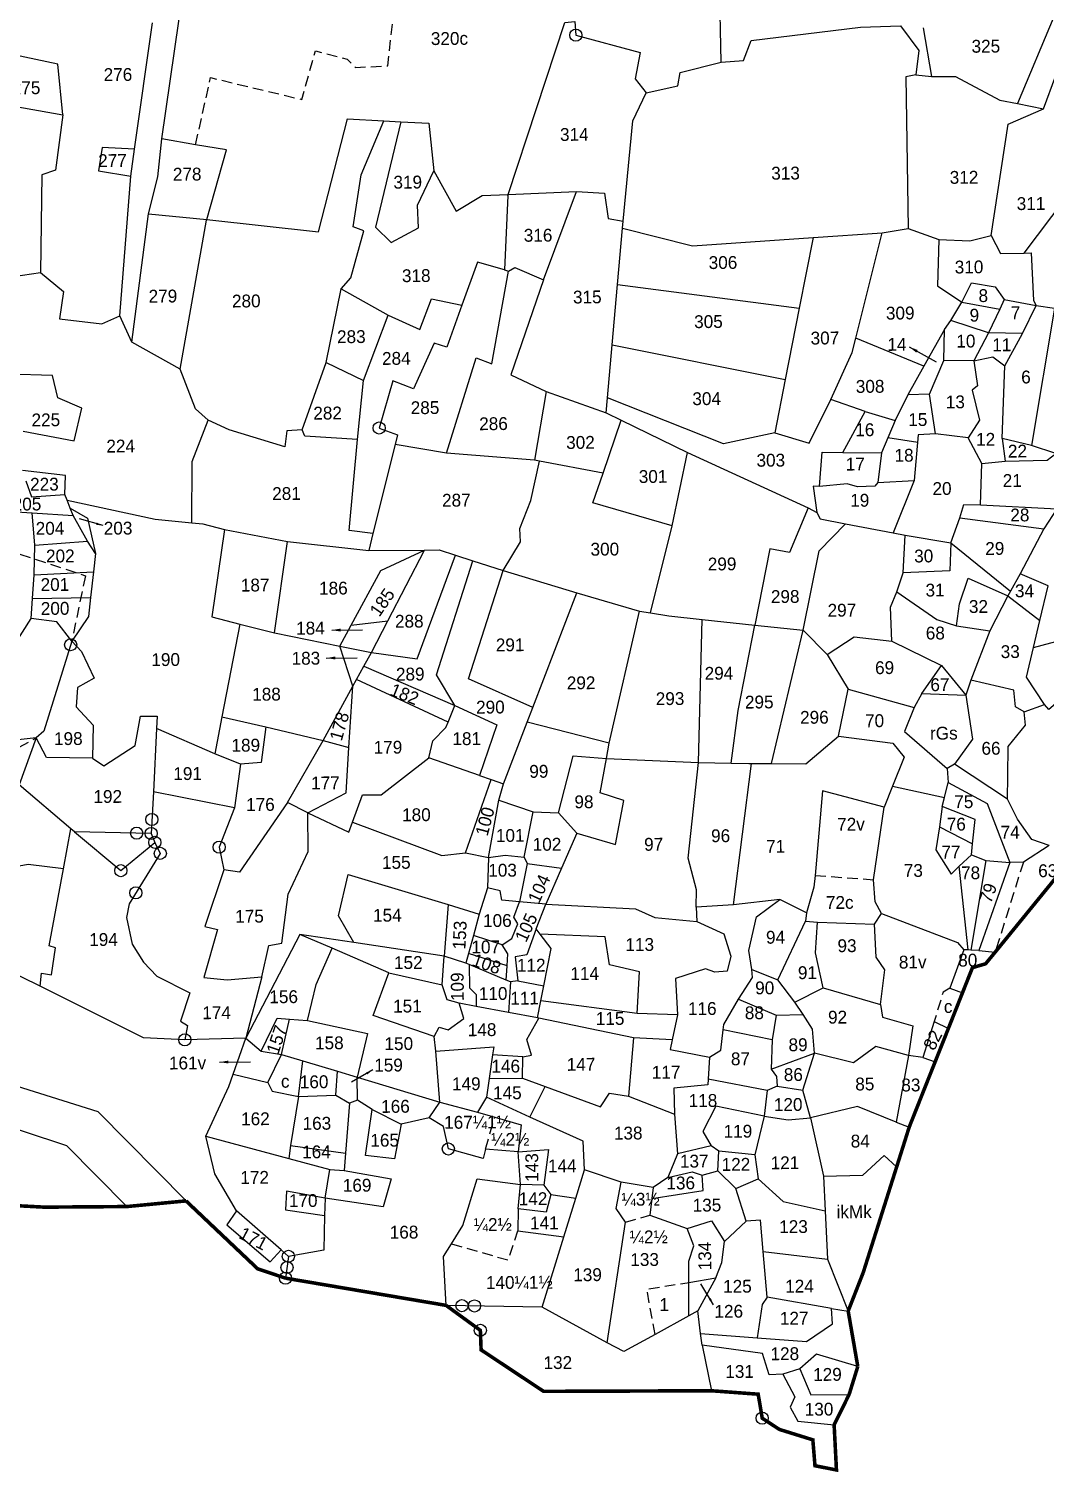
# Model space of a CAD drawing. Header units: feet. Extents: x 274878 to 277345, y 2072917 to 2075270.
# Drawn here: x 275775 to 276512, y 2072928 to 2073973 of the extents above; entities that cross this region are included whole.
import ezdxf

# ---------------------------------------------------------------- set-up
doc = ezdxf.new("R2010")
doc.units = ezdxf.units.FT
doc.header["$LTSCALE"] = 0.3
doc.header["$MEASUREMENT"] = 0
doc.linetypes.add('DASHDOT', pattern=[1, 0.5, -0.25, 0, -0.25])
doc.linetypes.add('DASHED', pattern=[0.75, 0.5, -0.25])
for name, color, linetype in [('LINE_FOOTPATH', 1, 'DASHED'), ('OFF', 1, 'Continuous'), ('POLY_PARCEL', 6, 'Continuous'), ('POLY_ROAD', 30, 'Continuous'), ('POLY_SUBPARCEL', 6, 'DASHED'), ('POLY_WATER', 4, 'Continuous'), ('SYM_ARROW', 1, 'Continuous'), ('SYM_STONE', 1, 'Continuous'), ('TEXT_MAPIN', 7, 'Continuous'), ('TEXT_PARCEL', 7, 'Continuous'), ('V_BOUND_LINE', 7, 'Continuous'), ('V_BOUND_STREAM_LINE', 7, 'DASHDOT')]:
    doc.layers.add(name, color=color, linetype=linetype)
doc.styles.get("Standard").update_dxf_attribs({"font": 'simplex.shx'})
doc.styles.add('TEXT_MAP', font='', dxfattribs={"height": 1.8})
doc.styles.get('TEXT_MAP').set_extended_font_data('Kruti Dev 050')
doc.dimstyles.get("Standard").update_dxf_attribs({"dimtxt": 0.18, "dimasz": 0.18, "dimexe": 0.18, "dimexo": 0.0625, "dimgap": 0.09, "dimtad": 0, "dimtih": 1, "dimtoh": 1, "dimdec": 4, "dimzin": 0, "dimdsep": 46, "dimtxsty": 'Standard', "dimcen": 0.09, "dimadec": 0, "dimazin": 0, "dimtfac": 1, "dimtdec": 4, "dimtofl": 0, "dimtmove": 0, "dimatfit": 3, "dimfxl": 0, "dimtolj": 1, "dimtzin": 0, "dimarcsym": 0})

# ---------------------------------------------------------------- blocks, each defined once
blk = doc.blocks.new('STONE')
blk.add_circle((0, 0), 0.851)
blk = doc.blocks.new('TEXTARROW')
blk.add_leader([(0.04, -0.01), (8.68, -0.01)], dimstyle='Standard', override={"dimtxt": 2.5, "dimasz": 2.5, "dimexe": 1.25, "dimexo": 0.625, "dimgap": 0.625, "dimtad": 1, "dimtih": 0, "dimtoh": 0, "dimzin": 8, "dimcen": 2.5, "dimtofl": 1})
blk = doc.blocks.new('ww')
at = {"layer": 'LINE_FOOTPATH', "ltscale": 10, "flags": 128}
for points in [[(181.03, 143.54), (200.86, 136.86)], [(200.86, 136.86), (198.85, 127.68)], [(152.42, 77.65), (153.94, 80.79), (155.71, 87.98), (156.73, 91.27), (159.27, 95.76), (162.74, 99.39), (177.97, 107.26), (186.35, 110.14), (193.77, 114.17)], [(332.13, 95.74), (328.08, 83.14)]]:
    blk.add_lwpolyline(points, dxfattribs=at)
at = {"layer": 'OFF'}
blk.add_lwpolyline([(207.59, 169.58), (205.95, 173.26)], dxfattribs=at)
at = {"layer": 'POLY_PARCEL'}
for points in [[(290.56, 208.23), (290.41, 219.57), (282.59, 222.92), (284.45, 231.11), (292.8, 243.88), (293.85, 248.34)], [(341.72, 216.29), (337.27, 214.25), (332.1, 202.1)], [(260.55, 189.89), (268.68, 213.92), (270.06, 214.08)], [(270.06, 214.08), (270.21, 212.15), (279.23, 209.64), (278.48, 205.99), (279.99, 203.99)], [(290.56, 208.23), (293.69, 208.45), (294.81, 211.21), (310.16, 213), (315.75, 213.14), (318.28, 209.64), (317.84, 206.22)], [(318.95, 212.81), (320.06, 205.98)], [(198.16, 201.5), (197.49, 208.61), (189.81, 210.34)], [(188.54, 207.63), (188.42, 203.31), (198.16, 201.5)], [(279.99, 203.99), (284.45, 204.95), (284.82, 206.81), (290.56, 208.23)], [(335.72, 201.36), (337.49, 205.98), (341.2, 206.89), (342.56, 206.33)], [(317.84, 206.22), (316.46, 205.99), (316.61, 184.69)], [(317.84, 206.22), (320.06, 205.98)], [(320.06, 205.98), (323.44, 205.98), (329.62, 202.6), (332.1, 202.1)], [(276.64, 186.02), (278.11, 200.07), (279.99, 203.99)], [(198.16, 201.5), (197.09, 193.78), (195.13, 193.14), (194.86, 179.44)], [(218.24, 186.7), (233.88, 184.85), (238.07, 200.64), (243.2, 200.33)], [(328.24, 183.65), (330.77, 199.22), (335.72, 201.36)], [(332.1, 202.1), (335.72, 201.36)], [(237, 176.83), (238.38, 178.35), (240.25, 184.93), (238.78, 185.52), (239.95, 192.79), (243.2, 200.33)], [(245.55, 200.19), (241.92, 185.42), (244.08, 183.26), (247.92, 185.32), (247.82, 188.47), (250.16, 193.28)], [(243.2, 200.33), (245.55, 200.19)], [(245.55, 200.19), (249.47, 199.96), (250.16, 193.28)], [(208.16, 196.62), (203.66, 196.89), (203.12, 193.61), (207.63, 192.86)], [(216.74, 197.19), (212.01, 198.03)], [(218.24, 186.7), (221.06, 196.42), (216.74, 197.19)], [(250.16, 193.28), (253.21, 187.58), (256.88, 189.75), (260.55, 189.89)], [(260.5, 189.76), (259.93, 179.34)], [(260.5, 189.76), (260.55, 189.89)], [(260.55, 189.89), (270.15, 190.24)], [(265.43, 177.86), (270.15, 190.24)], [(270.15, 190.24), (274.08, 189.95), (274.57, 186.41), (276.64, 186.02)], [(332.86, 181.14), (338.67, 188.69)], [(210.05, 187.56), (218.24, 186.7)], [(214.36, 165.71), (218.21, 186.59), (218.24, 186.7)], [(275.79, 177.14), (276.54, 185.03)], [(276.54, 185.03), (276.64, 186.02)], [(276.54, 185.03), (286.34, 182.47), (303.29, 183.52)], [(312.99, 184.13), (316.61, 184.69)], [(316.61, 184.69), (320.89, 183.12)], [(303.29, 183.52), (301.26, 173.63)], [(303.29, 183.52), (312.99, 184.13)], [(309.18, 169.39), (312.99, 184.13)], [(320.89, 183.12), (320.67, 176.62), (324.06, 174.3)], [(320.89, 183.12), (325.25, 182.9), (328.24, 183.65)], [(328.24, 183.65), (329.56, 181.09), (332.86, 181.14)], [(259.93, 179.34), (256.19, 180.42), (253.95, 174.41)], [(332.86, 181.14), (333.84, 181.15), (334.12, 174.45)], [(191.07, 178.9), (194.86, 179.44)], [(194.86, 179.44), (198.09, 176.75), (197.48, 172.93), (203.39, 172.19), (205.95, 173.26), (205.95, 173.26)], [(251.64, 153.66), (255.89, 167), (258.06, 166.16), (260.51, 179.14)], [(259.93, 179.34), (260.51, 179.14)], [(260.51, 179.14), (261.4, 179.63), (265.43, 177.86)], [(234.84, 166.51), (237, 176.83)], [(237, 176.83), (243.59, 173.09)], [(265.43, 177.86), (260.72, 164.6), (265.66, 162.22)], [(274.98, 168.69), (275.79, 177.14)], [(275.79, 177.14), (301.26, 173.63)], [(324.06, 174.3), (325.43, 177.03), (328.77, 176.45), (330.02, 174.62)], [(253.95, 174.41), (251.76, 168.53), (250, 169.12), (247.05, 162.73), (244.18, 163.86), (242.21, 157.27), (244.77, 156.29), (244.43, 154.94)], [(243.59, 173.09), (248.01, 171.03), (249.69, 175.35), (253.95, 174.41)], [(322.52, 171.74), (324.06, 174.3)], [(324.06, 174.3), (329.39, 173.3)], [(330.02, 174.62), (329.39, 173.3)], [(330.02, 174.62), (334.48, 173.77)], [(334.12, 174.45), (334.48, 173.77)], [(240.05, 163.96), (243.59, 173.09)], [(301.26, 173.63), (299.21, 163.64)], [(329.39, 173.3), (327.78, 169.99)], [(332.53, 169.86), (334.48, 173.77)], [(337.08, 173.37), (333.69, 154.14)], [(334.48, 173.77), (337.08, 173.37)], [(321.63, 170.49), (318.67, 165.36)], [(321.48, 166.16), (321.63, 170.49)], [(321.63, 170.49), (322.52, 171.74)], [(327.78, 169.99), (322.52, 171.74)], [(214.36, 165.71), (207.59, 169.58), (207.59, 169.58)], [(274.27, 161.27), (274.98, 168.69)], [(274.98, 168.69), (299.21, 163.64)], [(305.61, 160.78), (308.65, 167.36), (309.18, 169.39)], [(318.67, 165.36), (309.18, 169.39)], [(327.78, 169.99), (325.68, 166.07)], [(332.53, 169.86), (327.78, 169.99)], [(330.02, 165.32), (332.53, 169.86)], [(231.4, 157.08), (234.84, 166.51)], [(234.84, 166.51), (240.05, 163.96)], [(319.42, 161.44), (321.48, 166.16)], [(325.68, 166.07), (321.48, 166.16)], [(325.68, 166.07), (326.18, 162.56), (325.43, 161.98), (326.43, 157.76), (324.8, 155.27)], [(325.68, 166.07), (328.35, 166.61), (330.02, 165.32)], [(192.28, 157.19), (199.4, 155.8), (200.53, 160.34), (197.18, 161.83), (196.46, 164.98), (190.32, 165.19)], [(218.21, 158.57), (216.44, 160.14), (214.36, 165.71)], [(239.17, 155.7), (240.05, 163.96)], [(318.67, 165.36), (316.42, 161.35)], [(329.6, 155.14), (330.02, 165.32)], [(265.66, 162.22), (263.98, 152.58)], [(265.66, 162.22), (274.07, 159.18)], [(299.21, 163.64), (297.69, 156.19)], [(274.07, 159.18), (274.27, 161.27)], [(297.69, 156.19), (290.51, 154.69), (274.27, 161.27)], [(297.69, 156.19), (302.52, 154.69), (305.61, 160.78)], [(310.39, 159.08), (305.61, 160.78)], [(316.42, 161.35), (314.6, 157.81)], [(319.42, 161.44), (316.42, 161.35)], [(320.25, 155.89), (319.42, 161.44)], [(215.85, 144.16), (215.95, 152.77), (218.21, 158.57)], [(231.4, 157.08), (229.24, 156.98), (228.94, 154.72), (221.17, 157.18), (218.21, 158.57)], [(273.56, 150.71), (276.17, 158.13)], [(274.07, 159.18), (276.17, 158.13)], [(276.17, 158.13), (285.41, 153.51)], [(307.23, 153.37), (310.39, 159.08)], [(310.39, 159.08), (314.6, 157.81)], [(239.17, 155.7), (231.79, 156.19), (231.4, 157.08)], [(314.6, 157.81), (312.66, 153.26)], [(320.25, 155.89), (317.83, 155.73), (317.21, 149.35)], [(324.8, 155.27), (320.25, 155.89)], [(241.23, 142.49), (237.89, 142.93), (239.17, 155.7)], [(244.43, 154.94), (241.23, 142.49)], [(251.64, 153.66), (244.43, 154.94)], [(317.74, 154.68), (313.54, 155.36)], [(326.73, 151.65), (324.8, 155.27)], [(329.6, 155.14), (330, 151.96)], [(333.69, 154.14), (329.6, 155.14)], [(337.1, 152.98), (333.69, 154.14)], [(263.98, 152.58), (251.64, 153.66)], [(259.47, 137.14), (261.92, 141.18), (261.83, 143.01), (263.39, 146.95), (264.67, 152.44)], [(264.67, 152.44), (263.98, 152.58)], [(273.56, 150.71), (264.67, 152.44)], [(283.19, 143.23), (285.41, 153.51)], [(285.41, 153.51), (302.29, 145.63)], [(303.9, 148.62), (304.31, 153.43), (307.23, 153.37)], [(307.23, 153.37), (312.66, 153.26)], [(312.66, 153.26), (312.11, 149.11)], [(326.73, 151.65), (330, 151.96)], [(330, 151.96), (335.89, 152.09), (337.1, 152.98)], [(198.06, 148.27), (198.16, 150.95), (192.12, 151.68)], [(192.61, 150.22), (193.35, 147.96), (198.06, 148.27)], [(283.19, 143.23), (272.1, 146.57), (273.56, 150.71)], [(326.48, 145.87), (326.73, 151.65)], [(198.36, 147.5), (198.06, 148.27)], [(303.9, 148.62), (303.02, 148.68), (303.49, 144.98)], [(307.82, 148.97), (303.9, 148.62)], [(309.26, 148.54), (307.82, 148.97)], [(311.66, 148.62), (309.26, 148.54)], [(312.11, 149.11), (311.66, 148.62)], [(312.11, 149.11), (317.21, 149.35)], [(317.21, 149.35), (314.21, 142.03)], [(185.36, 146.33), (193.45, 145.75)], [(193.77, 141.2), (193.45, 145.75)], [(193.45, 145.75), (199.19, 145.33)], [(198.36, 147.5), (210.7, 144.7), (215.85, 144.16)], [(198.8, 146.36), (198.36, 147.5)], [(198.8, 146.36), (201.18, 144.95), (202.28, 139.96)], [(199.19, 145.33), (198.8, 146.36)], [(323.57, 144.07), (324.14, 145.95)], [(324.14, 145.95), (326.48, 145.87)], [(326.48, 145.87), (337.18, 145.25)], [(201.18, 141.72), (199.19, 145.33)], [(215.85, 144.16), (217.35, 144), (220.39, 143.22)], [(302.29, 145.63), (299.63, 139.4), (296.87, 139.9), (294.71, 129.25)], [(302.29, 145.63), (303.49, 144.98)], [(303.49, 144.98), (303.98, 144.08), (307.54, 143.37)], [(322.27, 140.59), (323.57, 144.07)], [(323.57, 144.07), (335.32, 142.45)], [(337.18, 145.25), (335.32, 142.45)], [(193.77, 141.2), (201.18, 141.72)], [(202.28, 139.96), (201.18, 141.72)], [(220.39, 143.22), (218.53, 130.95), (222.45, 129.93)], [(220.39, 143.22), (229.23, 141.45)], [(241.23, 142.49), (240.62, 140.11)], [(280.08, 131.05), (283.19, 143.23)], [(303.78, 139.61), (307.54, 143.37)], [(307.54, 143.37), (314.21, 142.03)], [(314.21, 142.03), (315.89, 141.7)], [(315.57, 136.44), (315.89, 141.7)], [(315.89, 141.7), (322.27, 140.59)], [(335.32, 142.45), (331.98, 136.17)], [(193.67, 137.06), (193.77, 141.2)], [(202.28, 139.96), (201.97, 137.39)], [(227.31, 128.66), (229.23, 141.45)], [(229.23, 141.45), (240.62, 140.11)], [(238.09, 129.67), (242.31, 137.3), (248.45, 140.11)], [(240.62, 140.11), (248.45, 140.11)], [(243.23, 130.24), (248.45, 140.11)], [(248.45, 140.11), (250.48, 140.11), (252.77, 139.35)], [(322.27, 140.59), (322.11, 136.67), (315.57, 136.44)], [(322.27, 140.59), (330.62, 133.74)], [(240.88, 125.81), (247.31, 124.88), (252.77, 139.35)], [(252.54, 118.26), (249.97, 122.62), (255.23, 138.54)], [(252.77, 139.35), (255.23, 138.54)], [(255.23, 138.54), (259.47, 137.14)], [(301.47, 128.48), (303.78, 139.61)], [(193.41, 133.72), (193.67, 137.06)], [(193.67, 137.06), (201.97, 137.39)], [(201.97, 137.39), (201.55, 133.79)], [(263.47, 117.92), (254.5, 122), (259.47, 137.14)], [(259.47, 137.14), (269.75, 133.94)], [(314.65, 133.77), (315.57, 136.44)], [(323.01, 128.95), (323.42, 132.03), (324.68, 135.62), (330.24, 133.08)], [(331.98, 136.17), (330.62, 133.74)], [(335.91, 134.43), (331.98, 136.17)], [(193.19, 130.91), (193.41, 133.72)], [(193.41, 133.72), (201.55, 133.79)], [(201.55, 133.79), (201.23, 131.15), (198.85, 127.68)], [(263.47, 117.92), (269.75, 133.94)], [(269.75, 133.94), (278.53, 131.33)], [(313.9, 126.84), (313.73, 131.6), (314.65, 133.77)], [(314.65, 133.77), (320.25, 129.86), (323.01, 128.95)], [(330.62, 133.74), (330.24, 133.08)], [(333.77, 125.79), (338.1, 126.94), (340.27, 134.17)], [(334.7, 129.57), (335.91, 134.43)], [(330.24, 133.08), (327.67, 128.19)], [(330.24, 133.08), (334.7, 129.57)], [(170.04, 126.37), (174.86, 126.58), (186.96, 122.97), (188.01, 124.59), (189.15, 124.68), (193.19, 130.91)], [(198.85, 127.68), (196.81, 130.44), (193.19, 130.91)], [(222.45, 129.93), (219.84, 116.95)], [(222.45, 129.93), (227.31, 128.66)], [(236.47, 126.74), (238.09, 129.67)], [(238.09, 129.67), (243.23, 130.24)], [(240.88, 125.81), (243.23, 130.24)], [(274.14, 112.82), (278.53, 131.33)], [(278.53, 131.33), (280.08, 131.05)], [(280.08, 131.05), (282.66, 130.61), (287.33, 130.08)], [(286.64, 110.04), (287.33, 130.08)], [(287.33, 130.08), (294.71, 129.25)], [(333.77, 125.79), (334.7, 129.57)], [(198.85, 127.68), (194.86, 115.12), (193.77, 114.17)], [(198.85, 127.68), (200.24, 126.24), (201.95, 122.49), (199.62, 121.21), (199.43, 118.5), (201.76, 115.88), (201.67, 111.27)], [(227.31, 128.66), (236.47, 126.74)], [(291.22, 109.91), (292.29, 117.29), (294.71, 129.25)], [(294.71, 129.25), (301.47, 128.48)], [(296.87, 109.81), (301.47, 128.48)], [(301.47, 128.48), (304.8, 125.05)], [(304.8, 125.05), (308.64, 127.51), (313.9, 126.84)], [(323.01, 128.95), (327.67, 128.19)], [(327.67, 128.19), (324.92, 121.3)], [(238.25, 121.08), (236.47, 126.74)], [(236.47, 126.74), (240.88, 125.81)], [(239.82, 123.91), (240.88, 125.81)], [(313.9, 126.84), (320.86, 123.39)], [(335.23, 117.83), (332.73, 121.64), (333.77, 125.79)], [(238.78, 122.03), (239.82, 123.91)], [(239.82, 123.91), (252.54, 118.26)], [(304.8, 125.05), (307.74, 120.17)], [(238.25, 121.08), (238.78, 122.03)], [(251.58, 115.97), (238.78, 122.03)], [(318.07, 119.47), (320.86, 123.39)], [(320.86, 123.39), (324.23, 119.21)], [(234.04, 113.5), (238.25, 121.08)], [(237.64, 112.49), (238.25, 121.08)], [(306.31, 113.57), (307.74, 120.17)], [(307.74, 120.17), (316.96, 117.53)], [(324.92, 121.3), (324.23, 119.21)], [(332.4, 116.82), (331.17, 117.52), (330.98, 119.83), (324.92, 121.3)], [(342.66, 118.58), (338.69, 119.47), (335.86, 117.1), (335.23, 117.83)], [(251.58, 115.97), (252.54, 118.26)], [(252.54, 118.26), (258.41, 115.52), (255.91, 108.45)], [(262.67, 115.87), (263.47, 117.92)], [(332.4, 116.82), (335.23, 117.83)], [(201.67, 111.27), (203.23, 110.18), (207.66, 112.98), (208.42, 117.12), (210.78, 117.09), (210.68, 115.37)], [(210.68, 115.37), (210.15, 106.48)], [(218.83, 111.73), (210.68, 115.37)], [(219.84, 116.95), (218.83, 111.73)], [(219.84, 116.95), (226.01, 115.5)], [(226.01, 115.5), (225.32, 110.5), (222.4, 110.29)], [(226.01, 115.5), (234.04, 113.5)], [(248.83, 110.99), (249.4, 113.34), (251.25, 115.2), (251.58, 115.97)], [(259.28, 107.23), (262.67, 115.87)], [(274.14, 112.82), (262.67, 115.87)], [(329.98, 104.58), (330.04, 107.82), (330.11, 111.94), (332.54, 114.94), (332.4, 116.82)], [(193.77, 114.17), (182.83, 113.03), (176.12, 110.62)], [(193.77, 114.17), (191.34, 107.61)], [(201.67, 111.27), (195.2, 111.42), (193.77, 114.17)], [(228.95, 104.83), (234.04, 113.5)], [(234.04, 113.5), (237.64, 112.49)], [(296.87, 109.81), (301.69, 109.73), (306.31, 113.57)], [(306.31, 113.57), (313.94, 112.55), (315.51, 110.56), (313.86, 106.52)], [(222.4, 110.29), (218.83, 111.73)], [(231.81, 103.4), (237.19, 106.13), (237.64, 112.49)], [(273.74, 110.67), (274.14, 112.82)], [(222.4, 110.29), (221.54, 104.18)], [(238.05, 102.01), (239.47, 105.85), (242.11, 105.85), (248.83, 110.99)], [(255.91, 108.45), (248.83, 110.99)], [(266.96, 103.13), (269.07, 111.11), (273.74, 110.67)], [(269.5, 100.26), (274.92, 98.62), (276.14, 104.76), (272.85, 105.9), (273.74, 110.67)], [(273.74, 110.67), (286.64, 110.04)], [(286.16, 89.76), (286.23, 92.18), (285.09, 96.61), (286.64, 110.04)], [(286.64, 110.04), (291.22, 109.91)], [(291.22, 109.91), (293.73, 109.84), (294.08, 109.84)], [(291.43, 90.03), (294.08, 109.84)], [(294.08, 109.84), (296.87, 109.81)], [(329.98, 104.58), (322.57, 109.55)], [(198.52, 101.4), (191.34, 107.61)], [(253.87, 97.6), (257.55, 107.85)], [(255.91, 108.45), (257.55, 107.85)], [(257.55, 107.85), (259.28, 107.23)], [(321.55, 108.91), (321.66, 106.98)], [(210.15, 106.48), (209.8, 100.65)], [(221.54, 104.18), (210.15, 106.48)], [(258.62, 104.98), (259.28, 107.23)], [(312.65, 103.56), (304.01, 105.92), (302.88, 94.07)], [(313.86, 106.52), (312.65, 103.56)], [(313.86, 106.52), (321.12, 104.86)], [(321.12, 104.86), (321.66, 106.98)], [(321.66, 106.98), (327.11, 103.98), (330.21, 95.7)], [(221.54, 104.18), (219.33, 98.65), (219.96, 95.48)], [(228.95, 104.83), (222.17, 95.12), (219.96, 95.48)], [(225.17, 80.42), (226.17, 84.84), (228.02, 85.13), (228.95, 91.98), (231.81, 97.98), (231.81, 103.4)], [(231.81, 103.4), (228.95, 104.83)], [(231.81, 103.4), (237.54, 100.64), (238.05, 102.01)], [(257.09, 96.92), (258.62, 104.98)], [(258.62, 104.98), (263.39, 103.3)], [(262.11, 96.94), (263.39, 103.3)], [(263.39, 103.3), (266.96, 103.13)], [(311.08, 93.41), (312.65, 103.56)], [(320.79, 103.59), (320.39, 100.77)], [(320.79, 103.59), (321.12, 104.86)], [(325.02, 98.33), (325.41, 101.73), (320.79, 103.59)], [(335.78, 98.02), (333.35, 98.9), (331.35, 101.77), (329.98, 104.58)], [(197.48, 95.77), (198.52, 101.4)], [(199.06, 100.94), (198.52, 101.4)], [(238.05, 102.01), (250.55, 97.27), (253.87, 97.6)], [(266.96, 103.13), (269.5, 100.26)], [(199.06, 100.94), (205.52, 95.47), (210.31, 99.4)], [(209.8, 100.65), (199.06, 100.94)], [(210.31, 99.4), (211.06, 97.85), (206.62, 90.79), (206.24, 88.89), (207, 85.13), (208.57, 82.61), (210.47, 80.62), (215.08, 78.24), (213.7, 74.32), (214.7, 73.7), (214.31, 71.68)], [(209.8, 100.65), (210.31, 99.4)], [(269.5, 100.26), (267.32, 95.36)], [(320.39, 100.77), (319.86, 97.53), (321.98, 94.09), (323.1, 95.21)], [(320.39, 100.77), (325.02, 98.33)], [(253.87, 97.6), (257.09, 96.92)], [(257.09, 96.92), (259.43, 97.24)], [(259.43, 97.24), (262.11, 96.94)], [(324.84, 96.79), (325.02, 98.33)], [(335.78, 98.02), (332.13, 95.74), (330.21, 95.7)], [(197.48, 95.77), (192.53, 96.45), (187.88, 95.61)], [(194.09, 79.35), (194.29, 81.18), (195.67, 80.94), (196.24, 84.7), (195.39, 84.98), (197.48, 95.77)], [(219.96, 95.48), (217.24, 87.56), (219.03, 87.13), (217.03, 80.42), (220.31, 80.06), (225.17, 80.42)], [(257.09, 96.92), (256.92, 92.69)], [(262.5, 96.05), (261.38, 90.67)], [(262.11, 96.94), (262.5, 96.05)], [(262.5, 96.05), (267.32, 95.36)], [(267.32, 95.36), (265.07, 90.31)], [(323.1, 95.21), (324.84, 96.79)], [(324.29, 83.47), (323.1, 95.21)], [(326.87, 96), (324.67, 83.44)], [(324.84, 96.79), (326.87, 96)], [(330.21, 95.7), (325.77, 83.37)], [(326.87, 96), (330.21, 95.7)], [(238.12, 85.14), (235.98, 88.9), (237.41, 94.68), (251.39, 90.36)], [(302.88, 94.07), (302.72, 92.43), (301.65, 88.86)], [(312.15, 88.69), (311.29, 90.33), (311.08, 93.41)], [(256.92, 92.69), (255.74, 89.01)], [(261.38, 90.67), (258.9, 90.91), (258.71, 92.26), (256.92, 92.69)], [(251.39, 90.36), (250.76, 83.14)], [(251.39, 90.36), (255.74, 89.01)], [(258.93, 84.67), (260.29, 85.53), (261.15, 87.6), (260.57, 88.52), (261.38, 90.67)], [(265.07, 90.31), (261.38, 90.67)], [(263.72, 86.88), (265.07, 90.31)], [(265.07, 90.31), (277.65, 89.6), (280.38, 88.36), (286.26, 87.72)], [(291.43, 90.03), (286.16, 89.76)], [(286.16, 89.76), (286.26, 87.72)], [(297.94, 90.76), (291.43, 90.03)], [(293.91, 80.97), (293.51, 83.6), (294.65, 88.31), (297.94, 90.76)], [(301.65, 88.86), (297.94, 90.76)], [(255.74, 89.01), (254.9, 85.99)], [(286.26, 87.72), (290.01, 85.96), (291.01, 82.82), (290.44, 80.75), (288.72, 80.6), (287.44, 81.1), (283.22, 79.75), (283.44, 74.68)], [(297.55, 79.48), (301.51, 87.69)], [(301.65, 88.86), (301.51, 87.69)], [(301.51, 87.69), (303.17, 87.5)], [(303.93, 78.32), (302.86, 83.24), (303.17, 87.5)], [(303.17, 87.5), (311.18, 87.2)], [(311.18, 87.2), (312.15, 88.69)], [(311.93, 75.89), (312.57, 80.75), (311.36, 82.53), (311.18, 87.2)], [(312.15, 88.69), (322.82, 84.53), (323.7, 83.5)], [(230.55, 86.35), (222.86, 71.84)], [(235.06, 84.37), (230.55, 86.35)], [(238.12, 85.14), (230.55, 86.35)], [(250.76, 83.14), (238.12, 85.14)], [(254.9, 85.99), (254.21, 83.49)], [(258.93, 84.67), (254.9, 85.99)], [(263.72, 86.88), (262.36, 83.24), (260.72, 82.96), (261.07, 79.6)], [(264.28, 86.12), (263.72, 86.88)], [(277.8, 74.89), (278.15, 80.75), (273.94, 81.75), (273.37, 85.67), (264.28, 86.12)], [(264.72, 78.89), (265.79, 84.1), (264.28, 86.12)], [(194.09, 79.35), (183.95, 84.39)], [(231.56, 74.24), (232.78, 79.31), (235.06, 84.37)], [(242.99, 80.88), (235.06, 84.37)], [(250.48, 79.1), (250.76, 83.14)], [(253.83, 82.14), (250.76, 83.14)], [(254.21, 83.49), (253.83, 82.14)], [(259.61, 81.74), (254.21, 83.49)], [(259.61, 81.74), (259.72, 83.38), (258.93, 84.67)], [(323.7, 83.5), (321.66, 78.13)], [(324.29, 83.47), (323.7, 83.5)], [(324.67, 83.44), (324.29, 83.47)], [(325.77, 83.37), (324.67, 83.44)], [(325.77, 83.37), (328.08, 83.14)], [(254.28, 81.95), (253.83, 82.14)], [(254.28, 81.95), (254.31, 78.65), (255.23, 77.73), (255.2, 76.07)], [(259.47, 79.72), (254.28, 81.95)], [(259.47, 79.72), (259.61, 81.74)], [(293.99, 79.85), (293.91, 80.97)], [(293.91, 80.97), (297.55, 79.48)], [(214.31, 71.68), (208.53, 72.01), (194.09, 79.35)], [(225.17, 80.42), (222.86, 71.84)], [(249.31, 71.88), (240.77, 74.89), (242.99, 80.88)], [(242.99, 80.88), (250.48, 79.1)], [(252.84, 76.53), (251.13, 77.03), (250.48, 79.1)], [(260.07, 79.46), (259.47, 79.72)], [(260.07, 79.46), (259.74, 75.19)], [(261.07, 79.6), (260.07, 79.46)], [(261.07, 79.6), (264.72, 78.89)], [(292.03, 76.79), (293.99, 79.85)], [(299.94, 76.32), (297.55, 79.48)], [(264.28, 76.78), (264.72, 78.89)], [(299.94, 76.32), (303.93, 78.32)], [(303.93, 78.32), (311.93, 75.89)], [(321.66, 78.13), (323.45, 77.48)], [(249.31, 71.88), (249.99, 73.17), (251.27, 72.82), (253.48, 74.39), (252.84, 76.53)], [(255.2, 76.07), (252.84, 76.53)], [(259.74, 75.19), (255.2, 76.07)], [(263.8, 74.41), (259.74, 75.19)], [(263.8, 74.41), (264.28, 76.78)], [(277.8, 74.89), (264.28, 76.78)], [(283.44, 74.68), (277.8, 74.89)], [(289.85, 72.53), (289.94, 73.25), (292.03, 76.79)], [(292.03, 76.79), (297.29, 74.54)], [(301.08, 74.61), (299.94, 76.32)], [(311.93, 75.89), (312.22, 74.11), (316.43, 72.9), (315.79, 68.75)], [(224.99, 70.02), (227.28, 74.6), (229, 74.46)], [(227.85, 69.5), (229, 74.46)], [(229, 74.46), (231.56, 74.24)], [(231.56, 74.24), (239.92, 72.39), (238.46, 66.27)], [(261.72, 68.95), (262.93, 69.16), (262.29, 71.37), (264.01, 74.37)], [(264.01, 74.37), (263.8, 74.41)], [(277.23, 71.47), (264.01, 74.37)], [(283.44, 74.68), (282.67, 71.19)], [(297.29, 74.54), (296.69, 71.06)], [(297.29, 74.54), (301.08, 74.61)], [(302.61, 69.15), (302.36, 72.54), (301.08, 74.61)], [(319.46, 73.49), (317.83, 68.45)], [(319.46, 73.49), (321.43, 72.48)], [(222.86, 71.84), (214.31, 71.68)], [(221.04, 66.81), (222.86, 71.84)], [(222.86, 71.84), (224.99, 70.02)], [(249.51, 69.81), (249.31, 71.88)], [(277.23, 71.47), (276.48, 63.32)], [(282.67, 71.19), (277.23, 71.47)], [(282.67, 71.19), (282.37, 69.83), (287.87, 68.68)], [(287.87, 68.68), (289.51, 69.68), (289.85, 72.53)], [(296.69, 71.06), (289.85, 72.53)], [(296.69, 71.06), (296.51, 66.97)], [(224.99, 70.02), (227.85, 69.5)], [(225.92, 65.61), (227.85, 69.5)], [(227.85, 69.5), (230.82, 68.6)], [(249.51, 69.81), (257.63, 70.39), (257.45, 69.25)], [(250.02, 62.67), (249.51, 69.81)], [(257.45, 69.25), (256.95, 65.96)], [(261.72, 68.95), (257.45, 69.25)], [(261.62, 65.97), (261.72, 68.95)], [(296.51, 66.97), (302.61, 69.15)], [(300.93, 63.97), (302.61, 69.15)], [(315.79, 68.75), (311.22, 70.04), (308.07, 67.76), (302.61, 69.15)], [(217.17, 58.14), (220.42, 65.09), (221.04, 66.81)], [(221.04, 66.81), (225.92, 65.61)], [(230.2, 63.61), (230.82, 68.6)], [(230.82, 68.6), (235.69, 67.11)], [(235.42, 63.75), (235.69, 67.11)], [(235.69, 67.11), (238.46, 66.27)], [(287.87, 68.68), (287.7, 65.62)], [(296.51, 66.97), (297.29, 65.9), (297.36, 64.55)], [(315.79, 68.75), (314, 59.39)], [(317.83, 68.45), (315.79, 68.75)], [(317.83, 68.45), (319.53, 67.8)], [(225.92, 65.61), (226.49, 64.4), (230.2, 63.61)], [(238.46, 63.02), (238.46, 66.27)], [(238.46, 66.27), (250.02, 62.67)], [(256.95, 65.96), (256.55, 63.32)], [(256.95, 65.96), (261.62, 65.97)], [(261.62, 65.97), (264.79, 64.76)], [(287.7, 65.62), (287.65, 64.83), (282.87, 64.4), (282.93, 60.74)], [(295.94, 63.97), (287.7, 65.62)], [(230.2, 63.61), (229.03, 56.74)], [(230.2, 63.61), (235.42, 63.75)], [(235.42, 63.75), (237.32, 62.61)], [(238.46, 63.02), (237.32, 62.61)], [(240.5, 61.72), (238.46, 63.02)], [(256.55, 63.32), (255.28, 61.24)], [(262.64, 60.49), (256.55, 63.32)], [(262.64, 60.49), (264.79, 64.76)], [(264.79, 64.76), (272.55, 61.83), (273.84, 63.75), (276.48, 63.32)], [(276.48, 63.32), (282.93, 60.74)], [(295.94, 63.97), (295.51, 60.36)], [(297.36, 64.55), (295.94, 63.97)], [(297.36, 64.55), (300.93, 63.97)], [(301.99, 60.11), (300.93, 63.97)], [(237.32, 62.61), (236.72, 55.6)], [(244.57, 59.64), (243.62, 54.77), (239.52, 55.29), (240.5, 61.72)], [(240.5, 61.72), (244.57, 59.64)], [(248.48, 60.5), (250.02, 62.67), (250.02, 62.67)], [(250.02, 62.67), (255.28, 61.24)], [(255.28, 61.24), (257.71, 60.51)], [(282.93, 60.74), (283.29, 55.17)], [(295.51, 60.36), (288.72, 61.83), (286.87, 58.27), (288.01, 56.27)], [(314, 59.39), (308.59, 61.62), (301.99, 60.11)], [(248.48, 60.5), (244.57, 59.64)], [(256.38, 56.02), (256.05, 54.72), (251.16, 56.1), (250.51, 59.27), (248.48, 60.5)], [(257.71, 60.51), (261.41, 59.4), (260.94, 55.61)], [(270.22, 53.03), (270.08, 57.03), (262.64, 60.49)], [(295.51, 60.36), (294.15, 54.96)], [(295.51, 60.36), (298.88, 59.85), (301.99, 60.11)], [(301.99, 60.11), (303.74, 51.9)], [(314, 59.39), (315.83, 58.68)], [(221.4, 47.64), (218.39, 52.85), (217.17, 58.14)], [(217.17, 58.14), (228.77, 54.93)], [(229.03, 56.74), (228.77, 54.93)], [(229.03, 56.74), (236.72, 55.6)], [(228.77, 54.93), (234.51, 53.34)], [(236.72, 55.6), (236.51, 53.17)], [(260.94, 55.61), (256.38, 56.02)], [(260.94, 55.61), (265.22, 55.91), (264.53, 50.94)], [(261.26, 51.05), (260.94, 55.61)], [(283.29, 55.17), (281.93, 51.89), (279.86, 50.46)], [(288.01, 56.27), (283.29, 55.17)], [(289.08, 55.53), (288.01, 56.27)], [(288.94, 52.74), (289.08, 55.53)], [(294.15, 54.96), (289.08, 55.53)], [(294.15, 54.96), (294.58, 51.6)], [(303.74, 51.9), (309.28, 51.98), (312.29, 54.75), (314.03, 53.12)], [(233.82, 49.35), (234.51, 53.34)], [(236.51, 53.17), (243.1, 51.95), (241.96, 48.04), (233.82, 49.35)], [(234.51, 53.34), (236.51, 53.17)], [(268.97, 49.07), (270.22, 53.03)], [(275.38, 51.26), (270.22, 53.03)], [(279.67, 48.94), (286.87, 50.03), (286.72, 52.17), (288.94, 52.74)], [(281.93, 51.89), (285.36, 52.63), (286.72, 52.17)], [(291.44, 50.25), (288.94, 52.74)], [(251.49, 42.8), (253.12, 45.36), (255.16, 51.87), (261.26, 51.05)], [(260.88, 47.63), (261.26, 51.05)], [(264.53, 50.94), (261.26, 51.05)], [(264.53, 50.94), (265.5, 49.63)], [(275.92, 45.66), (274.64, 47.59), (275.38, 51.26)], [(279.86, 50.46), (275.38, 51.26)], [(291.44, 50.25), (294.58, 51.6)], [(294.58, 51.6), (298.08, 48.39), (303.94, 47.04)], [(303.74, 51.9), (303.94, 47.04)], [(233.82, 49.35), (228.4, 50.33), (228.24, 47.72), (233.74, 46.89)], [(233.82, 49.35), (233.74, 46.89)], [(265.5, 49.63), (264.81, 47.15), (260.88, 47.63)], [(265.5, 49.63), (268.97, 49.07)], [(267.26, 43.64), (268.97, 49.07)], [(279.67, 48.94), (279.37, 46.61)], [(279.86, 50.46), (279.67, 48.94)], [(292.87, 45.68), (291.44, 50.25)], [(221.4, 47.64), (220.02, 45.69), (226.04, 40.48), (227.6, 42.11)], [(227.6, 42.11), (221.4, 47.64)], [(233.74, 46.89), (233.57, 42.02), (228.61, 41.21)], [(260.88, 47.63), (260.81, 44.53)], [(279.37, 46.61), (284.58, 44.68)], [(303.94, 47.04), (304.22, 40.23)], [(260.81, 44.53), (267.26, 43.64)], [(273.25, 28.77), (275.92, 45.66)], [(284.58, 44.68), (288.01, 45.75), (289.79, 42.82)], [(284.75, 37.13), (284.78, 40.1), (285.49, 42.24), (284.58, 44.68)], [(289.79, 42.82), (292.87, 45.68)], [(295.21, 41.38), (294.87, 45.8), (292.87, 45.68)], [(250.68, 34.17), (250.36, 41.01), (251.49, 42.8)], [(264.17, 33.81), (267.26, 43.64)], [(288.56, 37.74), (289.42, 39.88), (289.79, 42.82)], [(228.61, 41.21), (227.6, 42.11)], [(228.61, 41.21), (228.19, 38.15)], [(295.21, 41.38), (304.22, 40.23)], [(295.71, 34.97), (295.21, 41.38)], [(304.22, 40.23), (307.08, 32.96)], [(284.54, 37.1), (284.75, 37.13)], [(284.71, 32.43), (284.75, 37.13)], [(284.75, 37.13), (288.56, 37.74)], [(288.56, 37.74), (285.97, 33.12)], [(295.71, 34.97), (295.02, 33.98), (294.28, 29.31)], [(304.76, 33.33), (295.71, 34.97)], [(264.17, 33.81), (250.68, 34.17)], [(273.25, 28.77), (264.17, 33.81)], [(284.71, 32.43), (279.96, 29.88)], [(285.97, 33.12), (284.71, 32.43)], [(286.35, 29.97), (285.97, 33.12)], [(294.28, 29.31), (301.2, 28.74), (304.86, 31.16), (304.76, 33.33)], [(304.76, 33.33), (307.08, 32.96)], [(279.96, 29.88), (275.55, 27.5), (273.25, 28.77)], [(286.35, 29.97), (294.28, 29.31)], [(286.54, 28.31), (286.35, 29.97)], [(286.54, 28.31), (287.82, 21.92)], [(297.86, 24.16), (295.91, 24.08), (295.01, 27.09), (286.54, 28.31)], [(308.37, 25.17), (302.59, 26.93), (300.23, 24.9)], [(300.23, 24.9), (297.86, 24.16)], [(300.23, 24.9), (301.77, 21.23), (307.13, 21.26)], [(297.86, 24.16), (299.49, 20.99), (298.84, 19.52), (299.9, 17.57), (304.99, 17.01)]]:
    blk.add_lwpolyline(points, dxfattribs=at)
at = {"layer": 'POLY_ROAD'}
for points in [[(212.01, 198.03), (215.16, 218.76), (219.1, 238.27)], [(208.16, 196.62), (210.85, 214.31)], [(207.63, 192.86), (208.16, 196.62)], [(210.05, 187.56), (211.42, 192.73), (212.01, 198.03)], [(205.95, 173.26), (207.63, 192.86)], [(207.59, 169.58), (210.05, 187.56)]]:
    blk.add_lwpolyline(points, dxfattribs=at)
at = {"layer": 'POLY_SUBPARCEL', "ltscale": 10, "flags": 128}
for points in [[(216.74, 197.19), (218.91, 206.58), (231.69, 203.43), (233.65, 210.21), (238.08, 209.03), (239.26, 207.85), (243.78, 208.05), (245.06, 218.76), (249.48, 219.05), (250.18, 228.92), (254.31, 247.81)], [(302.88, 94.07), (311.08, 93.41)], [(321.66, 78.13), (320.73, 77.59), (319.46, 73.49)], [(256.38, 56.02), (257.71, 60.51)], [(275.92, 45.66), (279.37, 46.61)], [(251.49, 42.8), (259.45, 40.46), (260.81, 44.53)], [(279.96, 29.88), (278.85, 36.24), (284.54, 37.1)]]:
    blk.add_lwpolyline(points, dxfattribs=at)
at = {"layer": 'POLY_WATER'}
for points in [[(318.07, 119.47), (316.96, 117.53)], [(318.07, 119.47), (324.23, 119.21)], [(316.96, 117.53), (315.6, 114.18), (321.55, 108.91)], [(324.23, 119.21), (325.11, 113.03), (322.57, 109.55)], [(214.31, 49.09), (202.09, 61.68), (152.42, 77.65), (147.55, 82.22), (119.88, 105.54), (104.12, 110.76), (102, 110.72)], [(322.57, 109.55), (321.55, 108.91), (321.55, 108.91)], [(84.09, 101.13), (104.47, 104.19), (116.48, 102.02), (149.33, 73.35), (197.62, 56.98), (206.01, 48.36)]]:
    blk.add_lwpolyline(points, dxfattribs=at)
at = {"layer": 'V_BOUND_LINE', "const_width": 0.5}
for points in [[(206.01, 48.36), (194.44, 48.36), (177.47, 49.39), (130.48, 74.01), (95.62, 91.58), (84.09, 101.13)], [(374.05, 101.99), (336.5, 93.31), (328.08, 83.14)], [(328.08, 83.14), (326.72, 81.51), (324.87, 80.98), (323.45, 77.48)], [(323.45, 77.48), (321.43, 72.48)], [(321.43, 72.48), (319.53, 67.8)], [(319.53, 67.8), (315.83, 58.68)], [(315.83, 58.68), (314.03, 53.12)], [(314.03, 53.12), (309.23, 38.34)], [(228.19, 38.15), (224.3, 39.48), (214.31, 49.09)], [(309.23, 38.34), (307.08, 32.96)], [(250.68, 34.17), (228.19, 38.15)], [(287.82, 21.92), (264.27, 22.01), (255.55, 27.89), (255.46, 30.63), (250.68, 34.17)], [(307.08, 32.96), (308.37, 25.17)], [(308.37, 25.17), (307.13, 21.26)], [(304.99, 17.01), (305.27, 10.68), (302.26, 11.3), (301.99, 14.93), (297.3, 16.43), (294.91, 18.02), (294.37, 21.39), (287.82, 21.92)], [(307.13, 21.26), (304.99, 17.01)]]:
    blk.add_lwpolyline(points, dxfattribs=at)
at = {"layer": 'V_BOUND_STREAM_LINE', "ltscale": 10, "const_width": 0.5, "flags": 128}
blk.add_lwpolyline([(214.31, 49.09), (206.01, 48.36)], dxfattribs=at)
at = {"layer": 'SYM_ARROW'}
for p, xscale, yscale, zscale, rotation in [((316.63, 168.1), 0.5, 0.5, 0.5, 330.6565022087058), ((203.41, 143.86), 0.3992710296405748, 0.3992710296405748, 0.3992710296405748, 163.201351702461), ((240.66, 67.27), 0.3992710296405748, 0.3992710296405748, 0.3992710296405748, 209.8157844714548), ((288.21, 33.94), 0.3992710296405748, 0.3992710296405748, 0.3992710296405748, 121.0803467497815)]:
    blk.add_blockref('TEXTARROW', p, dxfattribs=dict(at, xscale=xscale, yscale=yscale, zscale=zscale, rotation=rotation))
at = {"layer": 'SYM_ARROW', "xscale": 0.5, "yscale": 0.5, "zscale": 0.5}
for p in [(235.32, 128.98), (234.53, 125.07), (219.14, 68.52)]:
    blk.add_blockref('TEXTARROW', p, dxfattribs=at)
at = {"layer": 'SYM_STONE'}
for p in [(270.21, 212.15), (242.21, 157.27), (198.7, 127.2), (209.92, 102.6), (207.77, 100.71), (209.8, 100.65), (210.31, 99.4), (219.33, 98.65), (211.06, 97.85), (205.52, 95.47), (207.6, 92.35), (214.31, 71.68), (251.16, 56.1), (228.4, 39.66), (228.61, 41.21), (228.19, 38.15), (252.91, 34.11), (254.66, 34.06), (255.46, 30.63), (294.91, 18.02)]:
    blk.add_blockref('STONE', p, dxfattribs=at)
at = {"layer": 'TEXT_MAPIN', "style": 'TEXT_MAP'}
for s, p in [('rGs', (319.16, 112.99)), ('c', (320.82, 74.66)), ('c', (227.75, 64.86)), ('¼2½', (257.18, 56.48)), ('¼3½', (275.4, 47.95)), ('ikMk', (305.55, 45.97)), ('¼2½', (254.64, 44.56)), ('¼2½', (276.5, 42.66)), ('1', (280.61, 33.16))]:
    blk.add_text(s, height=1.8, dxfattribs=at).set_placement(p)
at = {"layer": 'TEXT_PARCEL', "style": 'TEXT_MAP'}
for s, p in [('320c', (249.86, 210.92)), ('325', (325.7, 209.28)), ('276', (203.92, 206.21)), ('275', (191.02, 204.45)), ('314', (267.88, 197.34)), ('277', (203.06, 194.15)), ('278', (213.53, 192.17)), ('319', (244.46, 190.82)), ('313', (297.47, 191.69)), ('312', (322.5, 190.92)), ('311', (331.87, 187.17)), ('316', (262.69, 183.24)), ('306', (288.6, 179.22)), ('310', (323.11, 178.34)), ('318', (245.56, 177.7)), ('279', (210, 175.09)), ('280', (221.69, 174.32)), ('315', (269.53, 174.53)), ('8', (326.42, 174.31)), ('305', (286.5, 170.95)), ('309', (313.41, 171.95)), ('9', (325.15, 171.57)), ('7', (330.92, 171.86)), ('283', (236.39, 169.21)), ('307', (302.82, 168.53)), ('14', (313.59, 167.56)), ('10', (323.26, 167.95)), ('11', (328.29, 167.39)), ('284', (242.68, 166.12)), ('6', (332.32, 162.85)), ('304', (286.17, 160.15)), ('308', (309.11, 161.7)), ('282', (232.98, 158.52)), ('285', (246.65, 159.18)), ('13', (321.72, 159.43)), ('225', (193.45, 157.86)), ('286', (256.24, 156.86)), ('15', (316.43, 156.99)), ('224', (203.92, 154.11)), ('302', (268.42, 154.14)), ('16', (308.99, 155.62)), ('12', (325.93, 154.15)), ('18', (314.47, 152)), ('22', (330.38, 152.47)), ('303', (295.1, 151.45)), ('17', (307.62, 150.82)), ('223', (193.18, 148.84)), ('301', (278.57, 149.29)), ('21', (329.62, 148.35)), ('205', (190.72, 146.07)), ('281', (227.13, 147.28)), ('287', (250.95, 146.17)), ('20', (319.76, 147.3)), ('19', (308.21, 145.73)), ('204', (193.92, 142.65)), ('203', (203.47, 142.6)), ('28', (330.65, 143.51)), ('202', (195.34, 138.76)), ('300', (271.73, 139.15)), ('30', (317.12, 137.86)), ('29', (327.1, 138.84)), ('299', (288.16, 136.95)), ('201', (194.55, 134.76)), ('187', (222.64, 134.48)), ('186', (233.61, 133.96)), ('298', (296.98, 132.32)), ('31', (318.68, 133.07)), ('34', (331.22, 132.87)), ('200', (194.55, 131.41)), ('297', (304.92, 130.34)), ('32', (324.75, 130.72)), ('184', (230.35, 128.38)), ('288', (244.22, 129.25)), ('291', (258.34, 125.83)), ('68', (318.67, 127.04)), ('190', (210.01, 124.12)), ('183', (229.68, 124.16)), ('33', (329.16, 124.36)), ('289', (244.3, 121.83)), ('69', (311.52, 122.24)), ('292', (268.26, 120.43)), ('294', (287.61, 121.63)), ('67', (319.26, 119.8)), ('188', (224.12, 119.16)), ('293', (280.72, 118.12)), ('290', (255.51, 117.12)), ('295', (293.23, 117.55)), ('296', (300.95, 115.35)), ('70', (310.06, 114.81)), ('198', (196.27, 113.14)), ('189', (221.16, 112.03)), ('179', (241.1, 111.59)), ('181', (252.16, 112.72)), ('66', (326.36, 110.82)), ('191', (212.97, 108.11)), ('99', (262.91, 108.06)), ('177', (232.29, 106.66)), ('192', (201.74, 104.98)), ('176', (223.15, 103.7)), ('98', (269.21, 103.74)), ('180', (245.02, 102.1)), ('75', (322.49, 103.36)), ('72v', (306.04, 100.32)), ('76', (321.41, 100.22)), ('101', (258.16, 99.1)), ('102', (263.31, 97.82)), ('97', (278.94, 97.71)), ('96', (288.34, 98.84)), ('74', (328.96, 99.04)), ('155', (242.15, 95.44)), ('71', (296.05, 97.29)), ('77', (320.63, 96.31)), ('103', (257.05, 94.23)), ('73', (315.34, 93.77)), ('78', (323.37, 93.38)), ('63', (334.19, 93.6)), ('72c', (304.38, 89.36)), ('175', (221.5, 88.04)), ('154', (240.84, 88.04)), ('106', (256.27, 87.18)), ('194', (201, 84.93)), ('107', (254.61, 83.49)), ('113', (276.21, 83.67)), ('94', (295.94, 84.55)), ('93', (305.96, 83.29)), ('152', (243.73, 81.38)), ('112', (260.97, 80.88)), ('114', (268.46, 79.66)), ('91', (300.38, 79.55)), ('81v', (314.55, 80.93)), ('80', (322.88, 81.14)), ('90', (294.37, 77.46)), ('156', (226.21, 76.72)), ('151', (243.56, 75.28)), ('110', (255.6, 76.95)), ('111', (260.01, 76.27)), ('174', (216.79, 74.55)), ('115', (271.98, 73.33)), ('116', (284.92, 74.62)), ('88', (292.89, 73.98)), ('92', (304.56, 73.28)), ('148', (254.01, 71.89)), ('158', (232.57, 70.2)), ('150', (242.31, 70.02)), ('89', (298.99, 69.45)), ('161v', (212.06, 67.53)), ('159', (240.85, 67.02)), ('87', (290.89, 67.54)), ('146', (257.29, 66.75)), ('147', (267.86, 66.93)), ('117', (279.78, 65.74)), ('86', (298.29, 65.27)), ('160', (230.39, 64.76)), ('149', (251.74, 64.32)), ('145', (257.49, 63.01)), ('85', (308.31, 63.88)), ('83', (314.77, 63.69)), ('166', (241.78, 61.23)), ('118', (284.92, 61.73)), ('120', (296.87, 61.08)), ('162', (222.12, 59.63)), ('163', (230.74, 58.93)), ('167¼1½', (250.6, 58.93)), ('138', (274.4, 57.24)), ('119', (289.79, 57.38)), ('164', (230.65, 54.93)), ('165', (240.23, 56.49)), ('84', (307.61, 55.88)), ('137', (283.63, 53.24)), ('121', (296.36, 52.92)), ('172', (221.95, 51.41)), ('144', (265.11, 52.71)), ('122', (289.48, 52.74)), ('169', (236.32, 50.2)), ('136', (281.71, 50.19)), ('170', (228.74, 48.11)), ('142', (260.98, 48.13)), ('135', (285.37, 47.06)), ('168', (242.85, 43.58)), ('141', (262.54, 44.73)), ('123', (297.49, 43.95)), ('133', (276.57, 39.49)), ('139', (268.55, 37.42)), ('140¼1½', (256.29, 36.42)), ('125', (289.56, 35.64)), ('124', (298.27, 35.6)), ('126', (288.32, 32.14)), ('127', (297.49, 31.11)), ('132', (264.29, 25.13)), ('128', (296.14, 26.14)), ('131', (289.78, 23.69)), ('129', (302.1, 23.19)), ('130', (300.88, 18.32))]:
    blk.add_text(s, height=1.8, dxfattribs=at).set_placement(p)
for s, rotation, p in [('185', 54.9923, (242.03, 130.67)), ('182', 337.6316, (243.29, 119.86)), ('178', 73.8468, (236.62, 113.31)), ('100', 74.8676, (256.98, 99.83)), ('104', 65.0825, (264.13, 90.31)), ('79', 70.0111, (327.53, 89.87)), ('105', 65.0825, (262.28, 84.88)), ('153', 86.6316, (253.75, 84.02)), ('108', 340.5884, (254.53, 81.84)), ('109', 90, (253.49, 76.83)), ('157', 70.9641, (227.39, 69.43)), ('82', 62.6144, (319.4, 69.27)), ('143', 90, (263.75, 51.4)), ('171', 332.1165, (221.53, 43.88)), ('134', 90, (287.92, 38.81))]:
    blk.add_text(s, height=1.8, rotation=rotation, dxfattribs=at).set_placement(p)

msp = doc.modelspace()

# ---------------------------------------------------------------- block references
at = {"xscale": 5.165101654711426, "yscale": 5.165101654711426, "zscale": 5.165101654711426, "rotation": 0.4247807523771248}
msp.add_blockref('ww', (274784.3, 2072862.5), dxfattribs=at)

doc.saveas('drawing.dxf')
